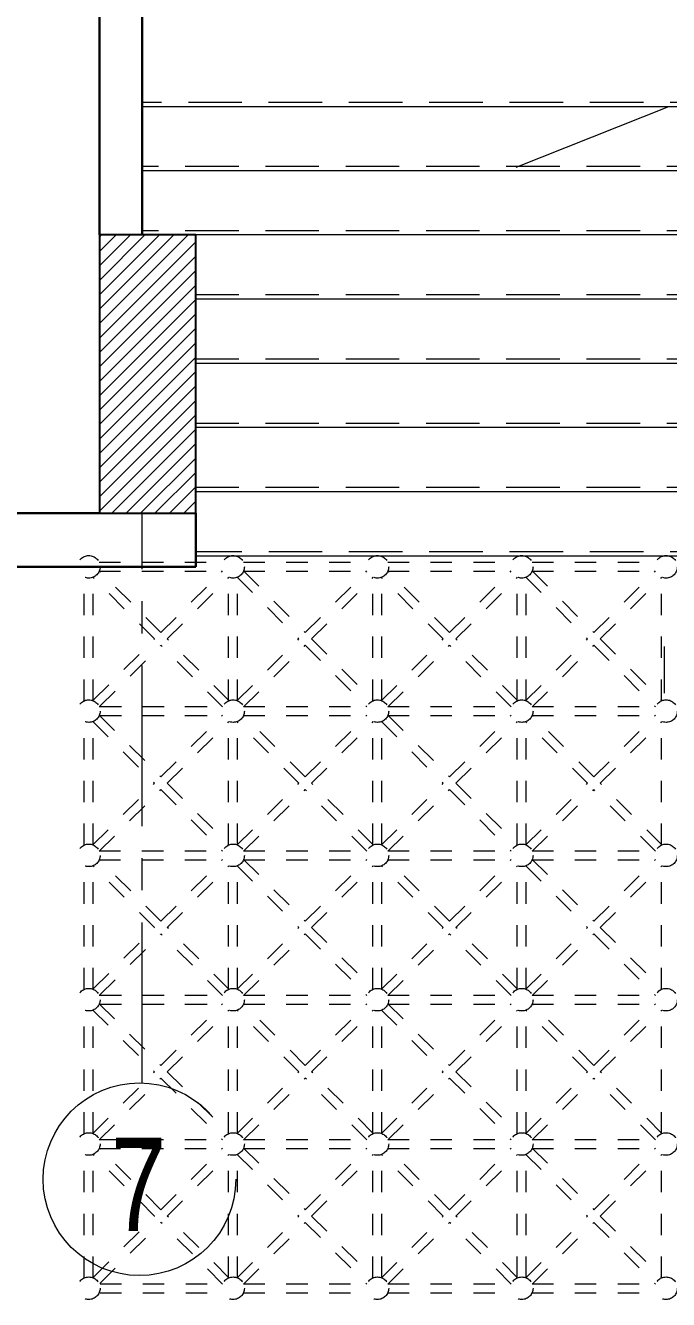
# Model space of a CAD drawing. Extents: x 800 to 995, y 398 to 804.
# Drawn here: x 885.19 to 888.19, y 772.94 to 778.89 of the extents above; entities that cross this region are included whole.
import ezdxf

# ---------------------------------------------------------------- set-up
doc = ezdxf.new("R2010")
doc.units = 0
doc.header["$MEASUREMENT"] = 0
doc.linetypes.add('CENTERX2', pattern=[4, 2.5, -0.5, 0.5, -0.5])
doc.linetypes.add('HIDDEN', pattern=[0.375, 0.25, -0.125])
for name, color, linetype, lineweight in [('axis', 1, 'CENTERX2', 5), ('Bayad', 250, 'CONTINUOUS', 0), ('Column', 6, 'CONTINUOUS', 25), ('hatch', 252, 'CONTINUOUS', 9), ('stairs', 50, 'CONTINUOUS', 9), ('txt in circle', 11, 'CONTINUOUS', 13), ('Wall', 252, 'CONTINUOUS', 30)]:
    doc.layers.add(name, color=color, linetype=linetype, lineweight=lineweight)
doc.styles.add('SOSA2', font='SOSA.shx', dxfattribs={"width": 0.8})

msp = doc.modelspace()

# ---------------------------------------------------------------- hatches: boundary and pattern name
at = {"layer": 'hatch'}
h = msp.add_hatch(dxfattribs=at)
h.set_pattern_fill('ANSI31', color=252, scale=0.015, style=0)
h.set_pattern_definition([(45, (1091.342394, 462.541326), (-0.0336759605, 0.0336759605), [])])
h.paths.add_polyline_path([(885.5352, 776.6134), (885.9852, 776.6134), (885.9852, 777.9134), (885.5352, 777.9134)])

# ---------------------------------------------------------------- linework, layer by layer
at = {"layer": 'axis', "color": 0, "ltscale": 0.3}
msp.add_line((885.7352, 773.9522), (885.7352, 776.6134), dxfattribs=at)
at = {"layer": 'axis', "color": 0}
msp.add_circle((885.7218, 773.5024), 0.45, dxfattribs=at)
at = {"layer": 'Bayad', "linetype": 'HIDDEN', "lineweight": 9, "ltscale": 0.01}
for p, q in [((885.5335, 776.3845), (886.111, 776.3845)), ((885.5335, 776.3845), (886.111, 776.3845)), ((886.2075, 776.3845), (886.785, 776.3845)), ((886.2075, 776.3845), (886.785, 776.3845)), ((886.8815, 776.3845), (887.459, 776.3845)), ((886.8815, 776.3845), (887.459, 776.3845)), ((887.5555, 776.3845), (888.133, 776.3845)), ((887.5555, 776.3845), (888.133, 776.3845)), ((885.4642, 775.7377), (885.4642, 776.3151)), ((885.4642, 775.7377), (885.4642, 776.3151)), ((885.7924, 776.0264), (885.5045, 776.3144)), ((885.7924, 776.0264), (885.5045, 776.3144)), ((885.5063, 775.7377), (885.5063, 776.3151)), ((885.5063, 775.7377), (885.5063, 776.3151)), ((885.5335, 776.3423), (886.111, 776.3423)), ((885.5335, 776.3423), (886.111, 776.3423)), ((885.8222, 776.0562), (885.5343, 776.3442)), ((885.8222, 776.0562), (885.5343, 776.3442)), ((885.8222, 776.0562), (886.1102, 776.3442)), ((885.8222, 776.0562), (886.1102, 776.3442)), ((885.852, 776.0264), (886.14, 776.3144)), ((885.852, 776.0264), (886.14, 776.3144)), ((886.1382, 775.7377), (886.1382, 776.3151)), ((886.1382, 775.7377), (886.1382, 776.3151)), ((886.1785, 776.3144), (886.4664, 776.0264)), ((886.1785, 776.3144), (886.4664, 776.0264)), ((886.1803, 775.7377), (886.1803, 776.3151)), ((886.1803, 775.7377), (886.1803, 776.3151)), ((886.2075, 776.3423), (886.785, 776.3423)), ((886.2075, 776.3423), (886.785, 776.3423)), ((886.2083, 776.3442), (886.4962, 776.0562)), ((886.2083, 776.3442), (886.4962, 776.0562)), ((886.4962, 776.0562), (886.7842, 776.3442)), ((886.4962, 776.0562), (886.7842, 776.3442)), ((886.526, 776.0264), (886.814, 776.3144)), ((886.526, 776.0264), (886.814, 776.3144)), ((886.8122, 775.7377), (886.8122, 776.3151)), ((886.8122, 775.7377), (886.8122, 776.3151)), ((887.1404, 776.0264), (886.8525, 776.3144)), ((887.1404, 776.0264), (886.8525, 776.3144)), ((886.8543, 775.7377), (886.8543, 776.3151)), ((886.8543, 775.7377), (886.8543, 776.3151)), ((886.8815, 776.3423), (887.459, 776.3423)), ((886.8815, 776.3423), (887.459, 776.3423)), ((887.1702, 776.0562), (886.8823, 776.3442)), ((887.1702, 776.0562), (886.8823, 776.3442)), ((887.1702, 776.0562), (887.4582, 776.3442)), ((887.1702, 776.0562), (887.4582, 776.3442)), ((887.2, 776.0264), (887.488, 776.3144)), ((887.2, 776.0264), (887.488, 776.3144)), ((887.4862, 775.7377), (887.4862, 776.3151)), ((887.4862, 775.7377), (887.4862, 776.3151)), ((887.5265, 776.3144), (887.8144, 776.0264)), ((887.5265, 776.3144), (887.8144, 776.0264)), ((887.5283, 775.7377), (887.5283, 776.3151)), ((887.5283, 775.7377), (887.5283, 776.3151)), ((887.5555, 776.3423), (888.133, 776.3423)), ((887.5555, 776.3423), (888.133, 776.3423)), ((887.5563, 776.3442), (887.8442, 776.0562)), ((887.5563, 776.3442), (887.8442, 776.0562)), ((887.8442, 776.0562), (888.1322, 776.3442)), ((887.8442, 776.0562), (888.1322, 776.3442)), ((887.874, 776.0264), (888.162, 776.3144)), ((887.874, 776.0264), (888.162, 776.3144)), ((888.1602, 775.7377), (888.1602, 776.3151)), ((888.1602, 775.7377), (888.1602, 776.3151)), ((885.5076, 775.7415), (885.7924, 776.0264)), ((885.5076, 775.7415), (885.7924, 776.0264)), ((885.5374, 775.7117), (885.8222, 775.9966)), ((885.5374, 775.7117), (885.8222, 775.9966)), ((886.1102, 775.7086), (885.8222, 775.9966)), ((886.1102, 775.7086), (885.8222, 775.9966)), ((886.14, 775.7384), (885.852, 776.0264)), ((886.14, 775.7384), (885.852, 776.0264)), ((886.1785, 775.7384), (886.4664, 776.0264)), ((886.1785, 775.7384), (886.4664, 776.0264)), ((886.2083, 775.7086), (886.4962, 775.9966)), ((886.2083, 775.7086), (886.4962, 775.9966)), ((886.4962, 775.9966), (886.7842, 775.7086)), ((886.4962, 775.9966), (886.7842, 775.7086)), ((886.526, 776.0264), (886.814, 775.7384)), ((886.526, 776.0264), (886.814, 775.7384)), ((886.8525, 775.7384), (887.1404, 776.0264)), ((886.8525, 775.7384), (887.1404, 776.0264)), ((886.8823, 775.7086), (887.1702, 775.9966)), ((886.8823, 775.7086), (887.1702, 775.9966)), ((887.4582, 775.7086), (887.1702, 775.9966)), ((887.4582, 775.7086), (887.1702, 775.9966)), ((887.488, 775.7384), (887.2, 776.0264)), ((887.488, 775.7384), (887.2, 776.0264)), ((887.5265, 775.7384), (887.8144, 776.0264)), ((887.5265, 775.7384), (887.8144, 776.0264)), ((887.5563, 775.7086), (887.8442, 775.9966)), ((887.5563, 775.7086), (887.8442, 775.9966)), ((887.8442, 775.9966), (888.1322, 775.7086)), ((887.8442, 775.9966), (888.1322, 775.7086)), ((887.874, 776.0264), (888.162, 775.7384)), ((887.874, 776.0264), (888.162, 775.7384)), ((885.5335, 775.7105), (886.111, 775.7105)), ((885.5335, 775.7105), (886.111, 775.7105)), ((885.5379, 775.7105), (886.111, 775.7105)), ((885.5379, 775.7105), (886.111, 775.7105)), ((886.2075, 775.7105), (886.785, 775.7105)), ((886.2075, 775.7105), (886.785, 775.7105)), ((886.2075, 775.7105), (886.785, 775.7105)), ((886.2075, 775.7105), (886.785, 775.7105)), ((886.8815, 775.7105), (887.459, 775.7105)), ((886.8815, 775.7105), (887.459, 775.7105)), ((886.8815, 775.7105), (887.459, 775.7105)), ((886.8815, 775.7105), (887.459, 775.7105)), ((887.5555, 775.7105), (888.133, 775.7105)), ((887.5555, 775.7105), (888.133, 775.7105)), ((887.5555, 775.7105), (888.133, 775.7105)), ((887.5555, 775.7105), (888.133, 775.7105)), ((885.4642, 775.0637), (885.4642, 775.6411)), ((885.4642, 775.0637), (885.4642, 775.6411)), ((885.5045, 775.6404), (885.7924, 775.3524)), ((885.5045, 775.6404), (885.7924, 775.3524)), ((885.5063, 775.0637), (885.5063, 775.6411)), ((885.5063, 775.0637), (885.5063, 775.6411)), ((885.5335, 775.6683), (886.111, 775.6683)), ((885.5335, 775.6683), (886.111, 775.6683)), ((885.5343, 775.6702), (885.8222, 775.3822)), ((885.5343, 775.6702), (885.8222, 775.3822)), ((885.5379, 775.6683), (886.111, 775.6683)), ((885.5379, 775.6683), (886.111, 775.6683)), ((885.8222, 775.3822), (886.1102, 775.6702)), ((885.8222, 775.3822), (886.1102, 775.6702)), ((885.852, 775.3524), (886.14, 775.6404)), ((885.852, 775.3524), (886.14, 775.6404)), ((886.1382, 775.0637), (886.1382, 775.6411)), ((886.1382, 775.0637), (886.1382, 775.6411)), ((886.4664, 775.3524), (886.1785, 775.6404)), ((886.4664, 775.3524), (886.1785, 775.6404)), ((886.1803, 775.0637), (886.1803, 775.6411)), ((886.1803, 775.0637), (886.1803, 775.6411)), ((886.2075, 775.6683), (886.785, 775.6683)), ((886.2075, 775.6683), (886.785, 775.6683)), ((886.2075, 775.6683), (886.785, 775.6683)), ((886.2075, 775.6683), (886.785, 775.6683)), ((886.4962, 775.3822), (886.2083, 775.6702)), ((886.4962, 775.3822), (886.2083, 775.6702)), ((886.4962, 775.3822), (886.7842, 775.6702)), ((886.4962, 775.3822), (886.7842, 775.6702)), ((886.526, 775.3524), (886.814, 775.6404)), ((886.526, 775.3524), (886.814, 775.6404)), ((886.8122, 775.0637), (886.8122, 775.6411)), ((886.8122, 775.0637), (886.8122, 775.6411)), ((886.8525, 775.6404), (887.1404, 775.3524)), ((886.8525, 775.6404), (887.1404, 775.3524)), ((886.8543, 775.0637), (886.8543, 775.6411)), ((886.8543, 775.0637), (886.8543, 775.6411)), ((886.8815, 775.6683), (887.459, 775.6683)), ((886.8815, 775.6683), (887.459, 775.6683)), ((886.8815, 775.6683), (887.459, 775.6683)), ((886.8815, 775.6683), (887.459, 775.6683)), ((886.8823, 775.6702), (887.1702, 775.3822)), ((886.8823, 775.6702), (887.1702, 775.3822)), ((887.1702, 775.3822), (887.4582, 775.6702)), ((887.1702, 775.3822), (887.4582, 775.6702)), ((887.2, 775.3524), (887.488, 775.6404)), ((887.2, 775.3524), (887.488, 775.6404)), ((887.4862, 775.0637), (887.4862, 775.6411)), ((887.4862, 775.0637), (887.4862, 775.6411)), ((887.8144, 775.3524), (887.5265, 775.6404)), ((887.8144, 775.3524), (887.5265, 775.6404)), ((887.5283, 775.0637), (887.5283, 775.6411)), ((887.5283, 775.0637), (887.5283, 775.6411)), ((887.5555, 775.6683), (888.133, 775.6683)), ((887.5555, 775.6683), (888.133, 775.6683)), ((887.5555, 775.6683), (888.133, 775.6683)), ((887.5555, 775.6683), (888.133, 775.6683)), ((887.8442, 775.3822), (887.5563, 775.6702)), ((887.8442, 775.3822), (887.5563, 775.6702)), ((887.8442, 775.3822), (888.1322, 775.6702)), ((887.8442, 775.3822), (888.1322, 775.6702)), ((887.874, 775.3524), (888.162, 775.6404)), ((887.874, 775.3524), (888.162, 775.6404)), ((888.1602, 775.0637), (888.1602, 775.6411)), ((888.1602, 775.0637), (888.1602, 775.6411)), ((885.5045, 775.0644), (885.7924, 775.3524)), ((885.5045, 775.0644), (885.7924, 775.3524)), ((885.852, 775.3524), (886.14, 775.0644)), ((885.852, 775.3524), (886.14, 775.0644)), ((886.1785, 775.0644), (886.4664, 775.3524)), ((886.1785, 775.0644), (886.4664, 775.3524)), ((886.814, 775.0644), (886.526, 775.3524)), ((886.814, 775.0644), (886.526, 775.3524)), ((886.8525, 775.0644), (887.1404, 775.3524)), ((886.8525, 775.0644), (887.1404, 775.3524)), ((887.2, 775.3524), (887.488, 775.0644)), ((887.2, 775.3524), (887.488, 775.0644)), ((887.5265, 775.0644), (887.8144, 775.3524)), ((887.5265, 775.0644), (887.8144, 775.3524)), ((888.162, 775.0644), (887.874, 775.3524)), ((888.162, 775.0644), (887.874, 775.3524)), ((885.5343, 775.0346), (885.8222, 775.3226)), ((885.5343, 775.0346), (885.8222, 775.3226)), ((885.8222, 775.3226), (886.1102, 775.0346)), ((885.8222, 775.3226), (886.1102, 775.0346)), ((886.2083, 775.0346), (886.4962, 775.3226)), ((886.2083, 775.0346), (886.4962, 775.3226)), ((886.7842, 775.0346), (886.4962, 775.3226)), ((886.7842, 775.0346), (886.4962, 775.3226)), ((886.8823, 775.0346), (887.1702, 775.3226)), ((886.8823, 775.0346), (887.1702, 775.3226)), ((887.1702, 775.3226), (887.4582, 775.0346)), ((887.1702, 775.3226), (887.4582, 775.0346)), ((887.5563, 775.0346), (887.8442, 775.3226)), ((887.5563, 775.0346), (887.8442, 775.3226)), ((888.1322, 775.0346), (887.8442, 775.3226)), ((888.1322, 775.0346), (887.8442, 775.3226)), ((885.5335, 775.0365), (886.111, 775.0365)), ((885.5335, 775.0365), (886.111, 775.0365)), ((885.5335, 774.9943), (886.111, 774.9943)), ((885.5335, 774.9943), (886.111, 774.9943)), ((885.8222, 774.7082), (885.5343, 774.9962)), ((885.8222, 774.7082), (885.5343, 774.9962)), ((885.8222, 774.7082), (886.1102, 774.9962)), ((885.8222, 774.7082), (886.1102, 774.9962)), ((886.2075, 775.0365), (886.785, 775.0365)), ((886.2075, 775.0365), (886.785, 775.0365)), ((886.2075, 774.9943), (886.785, 774.9943)), ((886.2075, 774.9943), (886.785, 774.9943)), ((886.2083, 774.9962), (886.4962, 774.7082)), ((886.2083, 774.9962), (886.4962, 774.7082)), ((886.4962, 774.7082), (886.7842, 774.9962)), ((886.4962, 774.7082), (886.7842, 774.9962)), ((886.8815, 775.0365), (887.459, 775.0365)), ((886.8815, 775.0365), (887.459, 775.0365)), ((886.8815, 774.9943), (887.459, 774.9943)), ((886.8815, 774.9943), (887.459, 774.9943)), ((887.1702, 774.7082), (886.8823, 774.9962)), ((887.1702, 774.7082), (886.8823, 774.9962)), ((887.1702, 774.7082), (887.4582, 774.9962)), ((887.1702, 774.7082), (887.4582, 774.9962)), ((887.5555, 775.0365), (888.133, 775.0365)), ((887.5555, 775.0365), (888.133, 775.0365)), ((887.5555, 774.9943), (888.133, 774.9943)), ((887.5555, 774.9943), (888.133, 774.9943)), ((887.5563, 774.9962), (887.8442, 774.7082)), ((887.5563, 774.9962), (887.8442, 774.7082)), ((887.8442, 774.7082), (888.1322, 774.9962)), ((887.8442, 774.7082), (888.1322, 774.9962)), ((885.4642, 774.3897), (885.4642, 774.9671)), ((885.4642, 774.3897), (885.4642, 774.9671)), ((885.7924, 774.6784), (885.5045, 774.9664)), ((885.7924, 774.6784), (885.5045, 774.9664)), ((885.5063, 774.3897), (885.5063, 774.9671)), ((885.5063, 774.3897), (885.5063, 774.9671)), ((885.852, 774.6784), (886.14, 774.9664)), ((885.852, 774.6784), (886.14, 774.9664)), ((886.1382, 774.3897), (886.1382, 774.9671)), ((886.1382, 774.3897), (886.1382, 774.9671)), ((886.1785, 774.9664), (886.4664, 774.6784)), ((886.1785, 774.9664), (886.4664, 774.6784)), ((886.1803, 774.3897), (886.1803, 774.9671)), ((886.1803, 774.3897), (886.1803, 774.9671)), ((886.526, 774.6784), (886.814, 774.9664)), ((886.526, 774.6784), (886.814, 774.9664)), ((886.8122, 774.3897), (886.8122, 774.9671)), ((886.8122, 774.3897), (886.8122, 774.9671)), ((887.1404, 774.6784), (886.8525, 774.9664)), ((887.1404, 774.6784), (886.8525, 774.9664)), ((886.8543, 774.3897), (886.8543, 774.9671)), ((886.8543, 774.3897), (886.8543, 774.9671)), ((887.2, 774.6784), (887.488, 774.9664)), ((887.2, 774.6784), (887.488, 774.9664)), ((887.4862, 774.3897), (887.4862, 774.9671)), ((887.4862, 774.3897), (887.4862, 774.9671)), ((887.5265, 774.9664), (887.8144, 774.6784)), ((887.5265, 774.9664), (887.8144, 774.6784)), ((887.5283, 774.3897), (887.5283, 774.9671)), ((887.5283, 774.3897), (887.5283, 774.9671)), ((887.874, 774.6784), (888.162, 774.9664)), ((887.874, 774.6784), (888.162, 774.9664)), ((888.1602, 774.3897), (888.1602, 774.9671)), ((888.1602, 774.3897), (888.1602, 774.9671)), ((885.5076, 774.3935), (885.7924, 774.6784)), ((885.5076, 774.3935), (885.7924, 774.6784)), ((885.5374, 774.3637), (885.8222, 774.6486)), ((885.5374, 774.3637), (885.8222, 774.6486)), ((886.1102, 774.3606), (885.8222, 774.6486)), ((886.1102, 774.3606), (885.8222, 774.6486)), ((886.14, 774.3904), (885.852, 774.6784)), ((886.14, 774.3904), (885.852, 774.6784)), ((886.1785, 774.3904), (886.4664, 774.6784)), ((886.1785, 774.3904), (886.4664, 774.6784)), ((886.2083, 774.3606), (886.4962, 774.6486)), ((886.2083, 774.3606), (886.4962, 774.6486)), ((886.4962, 774.6486), (886.7842, 774.3606)), ((886.4962, 774.6486), (886.7842, 774.3606)), ((886.526, 774.6784), (886.814, 774.3904)), ((886.526, 774.6784), (886.814, 774.3904)), ((886.8525, 774.3904), (887.1404, 774.6784)), ((886.8525, 774.3904), (887.1404, 774.6784)), ((886.8823, 774.3606), (887.1702, 774.6486)), ((886.8823, 774.3606), (887.1702, 774.6486)), ((887.4582, 774.3606), (887.1702, 774.6486)), ((887.4582, 774.3606), (887.1702, 774.6486)), ((887.488, 774.3904), (887.2, 774.6784)), ((887.488, 774.3904), (887.2, 774.6784)), ((887.5265, 774.3904), (887.8144, 774.6784)), ((887.5265, 774.3904), (887.8144, 774.6784)), ((887.5563, 774.3606), (887.8442, 774.6486)), ((887.5563, 774.3606), (887.8442, 774.6486)), ((887.8442, 774.6486), (888.1322, 774.3606)), ((887.8442, 774.6486), (888.1322, 774.3606)), ((887.874, 774.6784), (888.162, 774.3904)), ((887.874, 774.6784), (888.162, 774.3904)), ((885.5335, 774.3625), (886.111, 774.3625)), ((885.5335, 774.3625), (886.111, 774.3625)), ((885.5379, 774.3625), (886.111, 774.3625)), ((885.5379, 774.3625), (886.111, 774.3625)), ((886.2075, 774.3625), (886.785, 774.3625)), ((886.2075, 774.3625), (886.785, 774.3625)), ((886.2075, 774.3625), (886.785, 774.3625)), ((886.2075, 774.3625), (886.785, 774.3625)), ((886.8815, 774.3625), (887.459, 774.3625)), ((886.8815, 774.3625), (887.459, 774.3625)), ((886.8815, 774.3625), (887.459, 774.3625)), ((886.8815, 774.3625), (887.459, 774.3625)), ((887.5555, 774.3625), (888.133, 774.3625)), ((887.5555, 774.3625), (888.133, 774.3625)), ((887.5555, 774.3625), (888.133, 774.3625)), ((887.5555, 774.3625), (888.133, 774.3625)), ((885.4642, 773.7157), (885.4642, 774.2931)), ((885.4642, 773.7157), (885.4642, 774.2931)), ((885.5045, 774.2924), (885.7924, 774.0044)), ((885.5045, 774.2924), (885.7924, 774.0044)), ((885.5063, 773.7157), (885.5063, 774.2931)), ((885.5063, 773.7157), (885.5063, 774.2931)), ((885.5335, 774.3203), (886.111, 774.3203)), ((885.5335, 774.3203), (886.111, 774.3203)), ((885.5343, 774.3222), (885.8222, 774.0342)), ((885.5343, 774.3222), (885.8222, 774.0342)), ((885.5379, 774.3203), (886.111, 774.3203)), ((885.5379, 774.3203), (886.111, 774.3203)), ((885.8222, 774.0342), (886.1102, 774.3222)), ((885.8222, 774.0342), (886.1102, 774.3222)), ((885.852, 774.0044), (886.14, 774.2924)), ((885.852, 774.0044), (886.14, 774.2924)), ((886.1382, 773.7157), (886.1382, 774.2931)), ((886.1382, 773.7157), (886.1382, 774.2931)), ((886.4664, 774.0044), (886.1785, 774.2924)), ((886.4664, 774.0044), (886.1785, 774.2924)), ((886.1803, 773.7157), (886.1803, 774.2931)), ((886.1803, 773.7157), (886.1803, 774.2931)), ((886.2075, 774.3203), (886.785, 774.3203)), ((886.2075, 774.3203), (886.785, 774.3203)), ((886.2075, 774.3203), (886.785, 774.3203)), ((886.2075, 774.3203), (886.785, 774.3203)), ((886.4962, 774.0342), (886.2083, 774.3222)), ((886.4962, 774.0342), (886.2083, 774.3222)), ((886.4962, 774.0342), (886.7842, 774.3222)), ((886.4962, 774.0342), (886.7842, 774.3222)), ((886.526, 774.0044), (886.814, 774.2924)), ((886.526, 774.0044), (886.814, 774.2924)), ((886.8122, 773.7157), (886.8122, 774.2931)), ((886.8122, 773.7157), (886.8122, 774.2931)), ((886.8525, 774.2924), (887.1404, 774.0044)), ((886.8525, 774.2924), (887.1404, 774.0044)), ((886.8543, 773.7157), (886.8543, 774.2931)), ((886.8543, 773.7157), (886.8543, 774.2931)), ((886.8815, 774.3203), (887.459, 774.3203)), ((886.8815, 774.3203), (887.459, 774.3203)), ((886.8815, 774.3203), (887.459, 774.3203)), ((886.8815, 774.3203), (887.459, 774.3203)), ((886.8823, 774.3222), (887.1702, 774.0342)), ((886.8823, 774.3222), (887.1702, 774.0342)), ((887.1702, 774.0342), (887.4582, 774.3222)), ((887.1702, 774.0342), (887.4582, 774.3222)), ((887.2, 774.0044), (887.488, 774.2924)), ((887.2, 774.0044), (887.488, 774.2924)), ((887.4862, 773.7157), (887.4862, 774.2931)), ((887.4862, 773.7157), (887.4862, 774.2931)), ((887.8144, 774.0044), (887.5265, 774.2924)), ((887.8144, 774.0044), (887.5265, 774.2924)), ((887.5283, 773.7157), (887.5283, 774.2931)), ((887.5283, 773.7157), (887.5283, 774.2931)), ((887.5555, 774.3203), (888.133, 774.3203)), ((887.5555, 774.3203), (888.133, 774.3203)), ((887.5555, 774.3203), (888.133, 774.3203)), ((887.5555, 774.3203), (888.133, 774.3203)), ((887.8442, 774.0342), (887.5563, 774.3222)), ((887.8442, 774.0342), (887.5563, 774.3222)), ((887.8442, 774.0342), (888.1322, 774.3222)), ((887.8442, 774.0342), (888.1322, 774.3222)), ((887.874, 774.0044), (888.162, 774.2924)), ((887.874, 774.0044), (888.162, 774.2924)), ((888.1602, 773.7157), (888.1602, 774.2931)), ((888.1602, 773.7157), (888.1602, 774.2931)), ((885.5045, 773.7164), (885.7924, 774.0044)), ((885.5045, 773.7164), (885.7924, 774.0044)), ((885.5343, 773.6866), (885.8222, 773.9746)), ((885.5343, 773.6866), (885.8222, 773.9746)), ((885.8222, 773.9746), (886.1102, 773.6866)), ((885.8222, 773.9746), (886.1102, 773.6866)), ((885.852, 774.0044), (886.14, 773.7164)), ((885.852, 774.0044), (886.14, 773.7164)), ((886.1785, 773.7164), (886.4664, 774.0044)), ((886.1785, 773.7164), (886.4664, 774.0044)), ((886.2083, 773.6866), (886.4962, 773.9746)), ((886.2083, 773.6866), (886.4962, 773.9746)), ((886.7842, 773.6866), (886.4962, 773.9746)), ((886.7842, 773.6866), (886.4962, 773.9746)), ((886.814, 773.7164), (886.526, 774.0044)), ((886.814, 773.7164), (886.526, 774.0044)), ((886.8525, 773.7164), (887.1404, 774.0044)), ((886.8525, 773.7164), (887.1404, 774.0044)), ((886.8823, 773.6866), (887.1702, 773.9746)), ((886.8823, 773.6866), (887.1702, 773.9746)), ((887.1702, 773.9746), (887.4582, 773.6866)), ((887.1702, 773.9746), (887.4582, 773.6866)), ((887.2, 774.0044), (887.488, 773.7164)), ((887.2, 774.0044), (887.488, 773.7164)), ((887.5265, 773.7164), (887.8144, 774.0044)), ((887.5265, 773.7164), (887.8144, 774.0044)), ((887.5563, 773.6866), (887.8442, 773.9746)), ((887.5563, 773.6866), (887.8442, 773.9746)), ((888.1322, 773.6866), (887.8442, 773.9746)), ((888.1322, 773.6866), (887.8442, 773.9746)), ((888.162, 773.7164), (887.874, 774.0044)), ((888.162, 773.7164), (887.874, 774.0044)), ((885.5335, 773.6885), (886.111, 773.6885)), ((885.5335, 773.6885), (886.111, 773.6885)), ((886.2075, 773.6885), (886.785, 773.6885)), ((886.2075, 773.6885), (886.785, 773.6885)), ((886.8815, 773.6885), (887.459, 773.6885)), ((886.8815, 773.6885), (887.459, 773.6885)), ((887.5555, 773.6885), (888.133, 773.6885)), ((887.5555, 773.6885), (888.133, 773.6885)), ((885.4642, 773.0417), (885.4642, 773.6191)), ((885.4642, 773.0417), (885.4642, 773.6191)), ((885.7924, 773.3304), (885.5045, 773.6184)), ((885.7924, 773.3304), (885.5045, 773.6184)), ((885.5063, 773.0417), (885.5063, 773.6191)), ((885.5063, 773.0417), (885.5063, 773.6191)), ((885.5335, 773.6463), (886.111, 773.6463)), ((885.5335, 773.6463), (886.111, 773.6463)), ((885.8222, 773.3602), (885.5343, 773.6482)), ((885.8222, 773.3602), (885.5343, 773.6482)), ((885.8222, 773.3602), (886.1102, 773.6482)), ((885.8222, 773.3602), (886.1102, 773.6482)), ((885.852, 773.3304), (886.14, 773.6184)), ((885.852, 773.3304), (886.14, 773.6184)), ((886.1382, 773.0417), (886.1382, 773.6191)), ((886.1382, 773.0417), (886.1382, 773.6191)), ((886.1785, 773.6184), (886.4664, 773.3304)), ((886.1785, 773.6184), (886.4664, 773.3304)), ((886.1803, 773.0417), (886.1803, 773.6191)), ((886.1803, 773.0417), (886.1803, 773.6191)), ((886.2075, 773.6463), (886.785, 773.6463)), ((886.2075, 773.6463), (886.785, 773.6463)), ((886.2083, 773.6482), (886.4962, 773.3602)), ((886.2083, 773.6482), (886.4962, 773.3602)), ((886.4962, 773.3602), (886.7842, 773.6482)), ((886.4962, 773.3602), (886.7842, 773.6482)), ((886.526, 773.3304), (886.814, 773.6184)), ((886.526, 773.3304), (886.814, 773.6184)), ((886.8122, 773.0417), (886.8122, 773.6191)), ((886.8122, 773.0417), (886.8122, 773.6191)), ((887.1404, 773.3304), (886.8525, 773.6184)), ((887.1404, 773.3304), (886.8525, 773.6184)), ((886.8543, 773.0417), (886.8543, 773.6191)), ((886.8543, 773.0417), (886.8543, 773.6191)), ((886.8815, 773.6463), (887.459, 773.6463)), ((886.8815, 773.6463), (887.459, 773.6463)), ((887.1702, 773.3602), (886.8823, 773.6482)), ((887.1702, 773.3602), (886.8823, 773.6482)), ((887.1702, 773.3602), (887.4582, 773.6482)), ((887.1702, 773.3602), (887.4582, 773.6482)), ((887.2, 773.3304), (887.488, 773.6184)), ((887.2, 773.3304), (887.488, 773.6184)), ((887.4862, 773.0417), (887.4862, 773.6191)), ((887.4862, 773.0417), (887.4862, 773.6191)), ((887.5265, 773.6184), (887.8144, 773.3304)), ((887.5265, 773.6184), (887.8144, 773.3304)), ((887.5283, 773.0417), (887.5283, 773.6191)), ((887.5283, 773.0417), (887.5283, 773.6191)), ((887.5555, 773.6463), (888.133, 773.6463)), ((887.5555, 773.6463), (888.133, 773.6463)), ((887.5563, 773.6482), (887.8442, 773.3602)), ((887.5563, 773.6482), (887.8442, 773.3602)), ((887.8442, 773.3602), (888.1322, 773.6482)), ((887.8442, 773.3602), (888.1322, 773.6482)), ((887.874, 773.3304), (888.162, 773.6184)), ((887.874, 773.3304), (888.162, 773.6184)), ((888.1602, 773.0417), (888.1602, 773.6191)), ((888.1602, 773.0417), (888.1602, 773.6191)), ((885.5076, 773.0455), (885.7924, 773.3304)), ((885.5076, 773.0455), (885.7924, 773.3304)), ((886.14, 773.0424), (885.852, 773.3304)), ((886.14, 773.0424), (885.852, 773.3304)), ((886.1785, 773.0424), (886.4664, 773.3304)), ((886.1785, 773.0424), (886.4664, 773.3304)), ((886.526, 773.3304), (886.814, 773.0424)), ((886.526, 773.3304), (886.814, 773.0424)), ((886.8525, 773.0424), (887.1404, 773.3304)), ((886.8525, 773.0424), (887.1404, 773.3304)), ((887.488, 773.0424), (887.2, 773.3304)), ((887.488, 773.0424), (887.2, 773.3304)), ((887.5265, 773.0424), (887.8144, 773.3304)), ((887.5265, 773.0424), (887.8144, 773.3304)), ((887.874, 773.3304), (888.162, 773.0424)), ((887.874, 773.3304), (888.162, 773.0424)), ((885.5374, 773.0157), (885.8222, 773.3006)), ((885.5374, 773.0157), (885.8222, 773.3006)), ((886.1102, 773.0126), (885.8222, 773.3006)), ((886.1102, 773.0126), (885.8222, 773.3006)), ((886.2083, 773.0126), (886.4962, 773.3006)), ((886.2083, 773.0126), (886.4962, 773.3006)), ((886.4962, 773.3006), (886.7842, 773.0126)), ((886.4962, 773.3006), (886.7842, 773.0126)), ((886.8823, 773.0126), (887.1702, 773.3006)), ((886.8823, 773.0126), (887.1702, 773.3006)), ((887.4582, 773.0126), (887.1702, 773.3006)), ((887.4582, 773.0126), (887.1702, 773.3006)), ((887.5563, 773.0126), (887.8442, 773.3006)), ((887.5563, 773.0126), (887.8442, 773.3006)), ((887.8442, 773.3006), (888.1322, 773.0126)), ((887.8442, 773.3006), (888.1322, 773.0126)), ((885.5379, 773.0145), (886.111, 773.0145)), ((885.5379, 773.0145), (886.111, 773.0145)), ((885.5379, 772.9723), (886.111, 772.9723)), ((885.5379, 772.9723), (886.111, 772.9723)), ((886.2075, 773.0145), (886.785, 773.0145)), ((886.2075, 773.0145), (886.785, 773.0145)), ((886.2075, 772.9723), (886.785, 772.9723)), ((886.2075, 772.9723), (886.785, 772.9723)), ((886.8815, 773.0145), (887.459, 773.0145)), ((886.8815, 773.0145), (887.459, 773.0145)), ((886.8815, 772.9723), (887.459, 772.9723)), ((886.8815, 772.9723), (887.459, 772.9723)), ((887.5555, 773.0145), (888.133, 773.0145)), ((887.5555, 773.0145), (888.133, 773.0145)), ((887.5555, 772.9723), (888.133, 772.9723)), ((887.5555, 772.9723), (888.133, 772.9723))]:
    msp.add_line(p, q, dxfattribs=at)
for centre in [(885.4852, 776.3634), (885.4852, 776.3634), (886.1592, 776.3634), (886.1592, 776.3634), (886.8332, 776.3634), (886.8332, 776.3634), (887.5072, 776.3634), (887.5072, 776.3634), (888.1812, 776.3634), (888.1812, 776.3634), (885.4852, 775.6894), (885.4852, 775.6894), (885.4852, 775.6894), (885.4852, 775.6894), (886.1592, 775.6894), (886.1592, 775.6894), (886.1592, 775.6894), (886.1592, 775.6894), (886.8332, 775.6894), (886.8332, 775.6894), (886.8332, 775.6894), (886.8332, 775.6894), (887.5072, 775.6894), (887.5072, 775.6894), (887.5072, 775.6894), (887.5072, 775.6894), (888.1812, 775.6894), (888.1812, 775.6894), (888.1812, 775.6894), (888.1812, 775.6894), (885.4852, 775.0154), (885.4852, 775.0154), (886.1592, 775.0154), (886.1592, 775.0154), (886.8332, 775.0154), (886.8332, 775.0154), (887.5072, 775.0154), (887.5072, 775.0154), (888.1812, 775.0154), (888.1812, 775.0154), (885.4852, 774.3414), (885.4852, 774.3414), (885.4852, 774.3414), (885.4852, 774.3414), (886.1592, 774.3414), (886.1592, 774.3414), (886.1592, 774.3414), (886.1592, 774.3414), (886.8332, 774.3414), (886.8332, 774.3414), (886.8332, 774.3414), (886.8332, 774.3414), (887.5072, 774.3414), (887.5072, 774.3414), (887.5072, 774.3414), (887.5072, 774.3414), (888.1812, 774.3414), (888.1812, 774.3414), (888.1812, 774.3414), (888.1812, 774.3414), (885.4852, 773.6674), (885.4852, 773.6674), (886.1592, 773.6674), (886.1592, 773.6674), (886.8332, 773.6674), (886.8332, 773.6674), (887.5072, 773.6674), (887.5072, 773.6674), (888.1812, 773.6674), (888.1812, 773.6674), (885.4852, 772.9934), (885.4852, 772.9934), (886.1592, 772.9934), (886.1592, 772.9934), (886.8332, 772.9934), (886.8332, 772.9934), (887.5072, 772.9934), (887.5072, 772.9934), (888.1812, 772.9934), (888.1812, 772.9934)]:
    msp.add_circle(centre, 0.0527, dxfattribs=at)
at = {"layer": 'Column', "color": 252}
msp.add_lwpolyline([(885.5352, 776.6134), (885.9852, 776.6134), (885.9852, 777.9134), (885.5352, 777.9134)], close=True, dxfattribs=at)
at = {"layer": 'hatch', "color": 252, "linetype": 'Continuous'}
for p, q in [((888.1927, 778.5124), (887.4796, 778.2284)), ((888.1724, 775.9914), (888.1724, 775.7727))]:
    msp.add_line(p, q, dxfattribs=at)
at = {"layer": 'stairs', "color": 252, "linetype": 'HIDDEN'}
for p, q in [((894.0752, 778.5324), (885.7346, 778.5324)), ((890.3102, 778.2336), (885.7349, 778.2335)), ((890.3102, 777.9336), (885.7352, 777.9335)), ((890.3102, 777.6336), (885.9852, 777.6335)), ((890.3102, 777.3336), (885.9757, 777.3335)), ((890.3102, 777.0336), (885.9852, 777.0335)), ((890.3102, 776.7336), (885.9852, 776.7335)), ((894.0753, 776.4336), (885.9852, 776.4335))]:
    msp.add_line(p, q, dxfattribs=at)
at = {"layer": 'stairs', "color": 252}
for p, q in [((890.3102, 778.5124), (885.7346, 778.5124)), ((890.3102, 778.2136), (885.7349, 778.2135)), ((894.0752, 777.9136), (885.7352, 777.9135)), ((890.3102, 777.6136), (885.9852, 777.6135)), ((890.3102, 777.3136), (885.9852, 777.3135)), ((890.3102, 777.0136), (885.9852, 777.0135)), ((890.3102, 776.7136), (885.9852, 776.7135)), ((894.0753, 776.4136), (885.9852, 776.4135))]:
    msp.add_line(p, q, dxfattribs=at)
at = {"layer": 'Wall', "color": 252, "linetype": 'Continuous'}
for p, q in [((885.5352, 784.8134), (885.5352, 777.9134)), ((885.7329, 780.1122), (885.7352, 777.9134)), ((885.5352, 776.6134), (882.2852, 776.6134)), ((885.9852, 776.6134), (885.9852, 776.3634)), ((885.9852, 776.3634), (882.2852, 776.3634))]:
    msp.add_line(p, q, dxfattribs=at)

# ---------------------------------------------------------------- texts
at = {"layer": 'txt in circle', "color": 0, "ltscale": 0.01, "insert": (885.7185, 773.4788), "char_height": 0.4355, "attachment_point": 5, "style": 'SOSA2'}
msp.add_mtext('7', dxfattribs=at)

doc.saveas('drawing.dxf')
